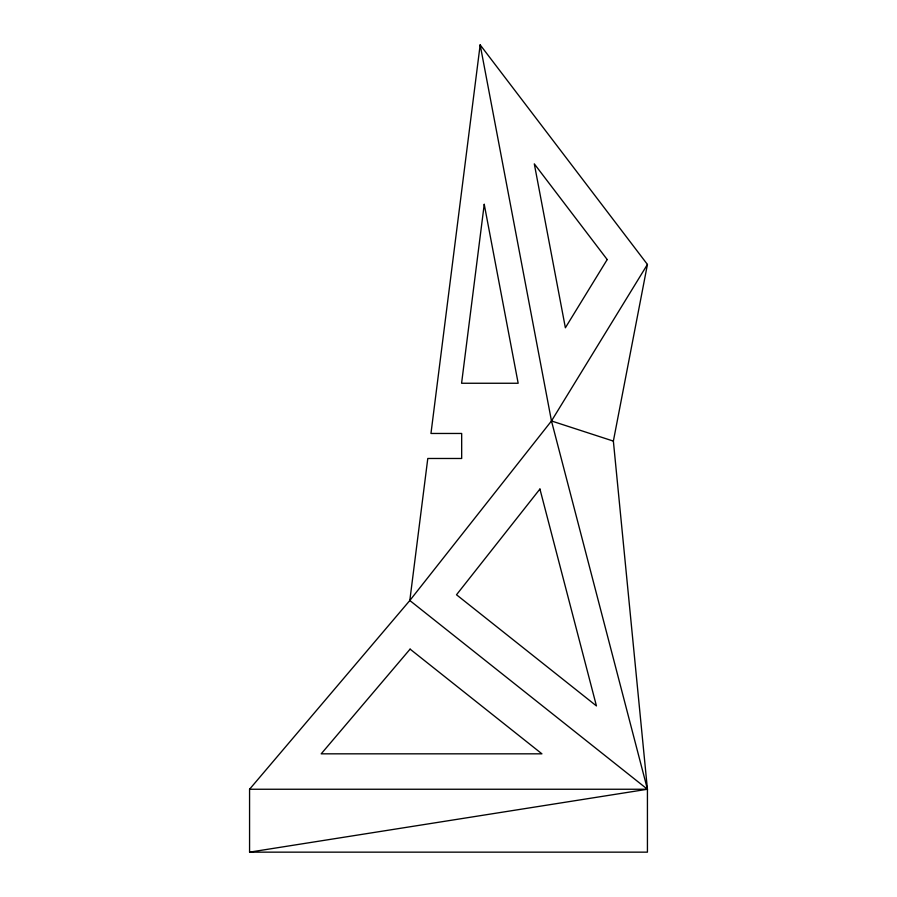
<?xml version="1.0" encoding="UTF-8"?>
<svg xmlns="http://www.w3.org/2000/svg" width="897" height="897" viewBox="0 0 897 897"><rect width="100%" height="100%" fill="white"/><g stroke="black" fill="none" stroke-linecap="round" stroke-linejoin="round"><path stroke-width="1.35" d="M480.164 44.85L430.964 433.464L461.675 433.464L461.675 458.479L427.791 458.479L409.817 600.508L249.568 789.248L249.568 852.15L647.432 852.15L647.432 789.248L613.369 441.1L647.432 264.447L480.164 44.85L551.476 420.962L647.432 789.248L249.568 852.15M249.568 789.248L647.432 789.248L409.817 600.508L551.476 420.962L647.432 264.447M551.476 420.962L613.369 441.1M484.234 204.337L461.585 383.254L518.163 383.254L484.234 204.337M607.202 259.558L565.379 327.775L534.298 163.848L607.202 259.558M539.927 489.044L456.506 594.767L596.438 705.917L539.927 489.044M410.097 649.125L321.204 753.828L541.923 753.828L410.097 649.125"/></g></svg>
